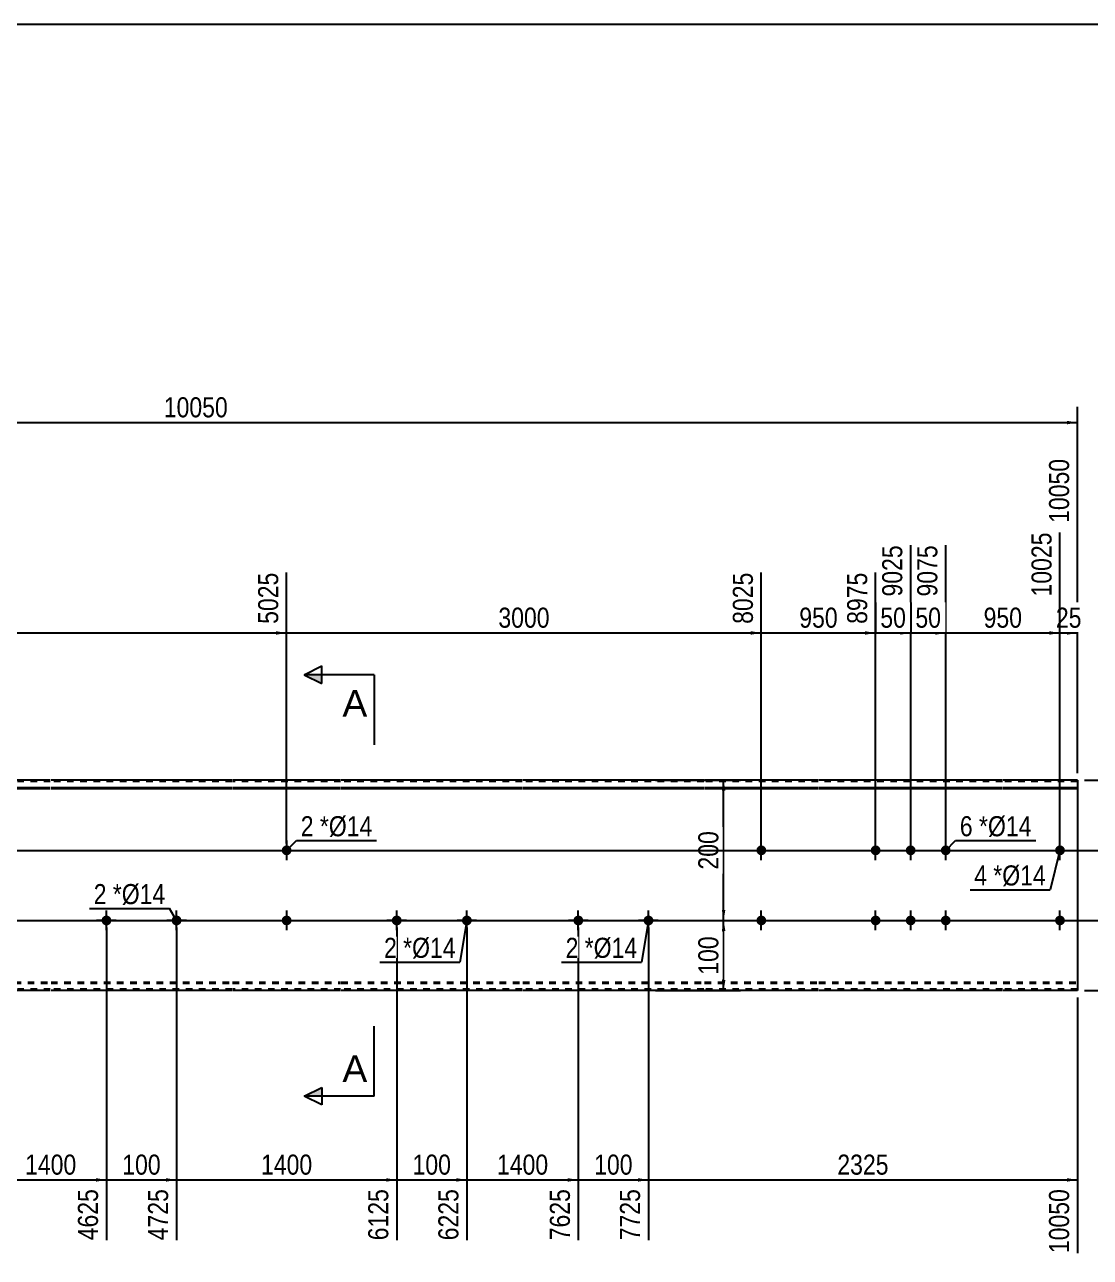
# Model space of a CAD drawing. Header units: millimetres. Extents: x -72 to 330, y -154 to 123.
# Drawn here: x 101.3 to 253.3, y -53 to 122.8 of the extents above; entities that cross this region are included whole.
import ezdxf

# ---------------------------------------------------------------- set-up
doc = ezdxf.new("R2010")
doc.units = ezdxf.units.MM
doc.linetypes.add('DXK_LINE_DOT1', pattern=[1.8814, 0.9407, -0.9407])
doc.styles.add('Arial', font='ARIAL.TTF', dxfattribs={"height": 0.2})
doc.styles.add('Arial Narrow', font='ARIALN.TTF', dxfattribs={"height": 0.2})

# ---------------------------------------------------------------- blocks, each defined once
blk = doc.blocks.new('Unknown-629083098-1846')
at = {"color": 5, "linetype": 'Continuous'}
blk.add_line((330.27, 122.75), (-69.73, 122.75), dxfattribs=at)
blk = doc.blocks.new('Bolt-629083098-1223 - 1203')
at = {"linetype": 'Continuous'}
for points in [[(205.68, -5, -1), (207.08, -5, -1)], [(248.27, -5, -1), (249.67, -5, -1)]]:
    blk.add_hatch(color=3, dxfattribs=at).paths.add_polyline_path(points)
at = {"color": 3, "linetype": 'Continuous'}
for p, q in [((204.98, -5), (207.78, -5)), ((206.38, -6.4), (206.38, -3.6)), ((247.57, -5), (250.37, -5)), ((248.97, -6.4), (248.97, -3.6))]:
    blk.add_line(p, q, dxfattribs=at)
blk = doc.blocks.new('Part-629083098-1218 - 1203')
at = {"color": 2, "linetype": 'Continuous'}
for p, q in [((104.98, 15), (79.18, 15)), ((130.88, 15), (105.08, 15)), ((146.38, 15), (130.98, 15)), ((172.28, 15), (146.48, 15)), ((198.18, 15), (172.38, 15)), ((214.48, 15), (198.28, 15)), ((240.77, 15), (214.58, 15)), ((251.47, 15), (240.87, 15)), ((251.47, 15), (251.47, -15)), ((79.18, 13.94), (104.98, 13.94)), ((79.18, 13.81), (104.98, 13.81)), ((105.08, 13.94), (130.88, 13.94)), ((105.08, 13.81), (130.88, 13.81)), ((130.98, 13.94), (146.38, 13.94)), ((130.98, 13.81), (146.38, 13.81)), ((146.48, 13.94), (172.28, 13.94)), ((146.48, 13.81), (172.28, 13.81)), ((172.38, 13.94), (198.18, 13.94)), ((172.38, 13.81), (198.18, 13.81)), ((198.28, 13.94), (214.48, 13.94)), ((198.28, 13.81), (214.48, 13.81)), ((214.58, 13.94), (240.77, 13.94)), ((214.58, 13.81), (240.77, 13.81)), ((240.87, 13.94), (251.47, 13.94)), ((240.87, 13.81), (251.47, 13.81)), ((104.98, -15), (79.18, -15)), ((130.88, -15), (105.08, -15)), ((146.38, -15), (130.98, -15)), ((172.28, -15), (146.48, -15)), ((198.18, -15), (172.38, -15)), ((214.48, -15), (198.28, -15)), ((240.77, -15), (214.58, -15)), ((251.47, -15), (240.87, -15))]:
    blk.add_line(p, q, dxfattribs=at)
at = {"color": 7, "linetype": 'DXK_LINE_DOT1'}
for p, q in [((104.98, 14.82), (79.18, 14.82)), ((130.88, 14.82), (105.08, 14.82)), ((146.38, 14.82), (130.98, 14.82)), ((172.28, 14.82), (146.48, 14.82)), ((198.18, 14.82), (172.38, 14.82)), ((214.48, 14.82), (198.28, 14.82)), ((240.77, 14.82), (214.58, 14.82)), ((251.47, 14.82), (240.87, 14.82)), ((79.18, -13.81), (104.98, -13.81)), ((79.18, -13.94), (104.98, -13.94)), ((105.08, -13.81), (130.88, -13.81)), ((105.08, -13.94), (130.88, -13.94)), ((130.98, -13.81), (146.38, -13.81)), ((130.98, -13.94), (146.38, -13.94)), ((146.48, -13.81), (172.28, -13.81)), ((146.48, -13.94), (172.28, -13.94)), ((172.38, -13.81), (198.18, -13.81)), ((172.38, -13.94), (198.18, -13.94)), ((198.28, -13.81), (214.48, -13.81)), ((198.28, -13.94), (214.48, -13.94)), ((214.58, -13.81), (240.77, -13.81)), ((214.58, -13.94), (240.77, -13.94)), ((240.87, -13.81), (251.47, -13.81)), ((240.87, -13.94), (251.47, -13.94)), ((104.98, -14.82), (79.18, -14.82)), ((130.88, -14.82), (105.08, -14.82)), ((146.38, -14.82), (130.98, -14.82)), ((172.28, -14.82), (146.48, -14.82)), ((198.18, -14.82), (172.38, -14.82)), ((214.48, -14.82), (198.28, -14.82)), ((240.77, -14.82), (214.58, -14.82)), ((251.47, -14.82), (240.87, -14.82))]:
    blk.add_line(p, q, dxfattribs=at)
blk = doc.blocks.new('Bolt-629083098-1222 - 1203')
at = {"linetype": 'Continuous'}
for points in [[(221.98, 5, -1), (223.38, 5, -1)], [(226.98, 5, -1), (228.38, 5, -1)], [(231.98, 5, -1), (233.38, 5, -1)], [(221.98, -5, -1), (223.38, -5, -1)], [(226.98, -5, -1), (228.38, -5, -1)], [(231.98, -5, -1), (233.38, -5, -1)]]:
    blk.add_hatch(color=3, dxfattribs=at).paths.add_polyline_path(points)
at = {"color": 3, "linetype": 'Continuous'}
for p, q in [((222.68, 3.6), (222.68, 6.4)), ((227.68, 3.6), (227.68, 6.4)), ((232.68, 3.6), (232.68, 6.4)), ((221.28, 5), (224.08, 5)), ((226.28, 5), (229.08, 5)), ((231.28, 5), (234.08, 5)), ((221.28, -5), (224.08, -5)), ((222.68, -6.4), (222.68, -3.6)), ((226.28, -5), (229.08, -5)), ((227.68, -6.4), (227.68, -3.6)), ((231.28, -5), (234.08, -5)), ((232.68, -6.4), (232.68, -3.6))]:
    blk.add_line(p, q, dxfattribs=at)
blk = doc.blocks.new('Bolt-629083098-1224 - 1203')
at = {"linetype": 'Continuous'}
for points in [[(205.68, 5, -1), (207.08, 5, -1)], [(248.27, 5, -1), (249.67, 5, -1)]]:
    blk.add_hatch(color=3, dxfattribs=at).paths.add_polyline_path(points)
at = {"color": 3, "linetype": 'Continuous'}
for p, q in [((206.38, 3.6), (206.38, 6.4)), ((248.97, 3.6), (248.97, 6.4)), ((204.98, 5), (207.78, 5)), ((247.57, 5), (250.37, 5))]:
    blk.add_line(p, q, dxfattribs=at)
blk = doc.blocks.new('Bolt-629083098-1225 - 1203')
at = {"linetype": 'Continuous'}
for points in [[(139.38, 5, -1), (137.98, 5, -1)], [(139.38, -5, -1), (137.98, -5, -1)]]:
    blk.add_hatch(color=3, dxfattribs=at).paths.add_polyline_path(points)
at = {"color": 3, "linetype": 'Continuous'}
for p, q in [((138.68, 6.4), (138.68, 3.6)), ((137.28, 5), (140.08, 5)), ((137.28, -5), (140.08, -5)), ((138.68, -3.6), (138.68, -6.4))]:
    blk.add_line(p, q, dxfattribs=at)
blk = doc.blocks.new('Bolt-629083098-1227 - 1203')
at = {"linetype": 'Continuous'}
for points in [[(112.98, -5.7), (112.84, -5.69), (112.7, -5.64), (112.57, -5.57), (112.46, -5.47), (112.38, -5.35), (112.32, -5.22), (112.29, -5.08), (112.29, -4.93), (112.32, -4.79), (112.38, -4.65), (112.46, -4.53), (112.57, -4.44), (112.7, -4.36), (112.84, -4.32), (112.98, -4.3), (113.13, -4.32), (113.27, -4.36), (113.4, -4.44), (113.51, -4.53), (113.59, -4.65), (113.65, -4.79), (113.68, -4.93), (113.68, -5.08), (113.65, -5.22), (113.59, -5.35), (113.51, -5.47), (113.4, -5.57), (113.27, -5.64), (113.13, -5.69)], [(122.98, -5.7), (122.84, -5.69), (122.7, -5.64), (122.57, -5.57), (122.46, -5.47), (122.38, -5.35), (122.32, -5.22), (122.29, -5.08), (122.29, -4.93), (122.32, -4.79), (122.38, -4.65), (122.46, -4.53), (122.57, -4.44), (122.7, -4.36), (122.84, -4.32), (122.98, -4.3), (123.13, -4.32), (123.27, -4.36), (123.4, -4.44), (123.51, -4.53), (123.59, -4.65), (123.65, -4.79), (123.68, -4.93), (123.68, -5.08), (123.65, -5.22), (123.59, -5.35), (123.51, -5.47), (123.4, -5.57), (123.27, -5.64), (123.13, -5.69)]]:
    blk.add_hatch(color=3, dxfattribs=at).paths.add_polyline_path(points)
at = {"color": 3, "linetype": 'Continuous'}
for p, q in [((114.38, -5), (111.58, -5)), ((112.98, -6.4), (112.98, -3.6)), ((124.38, -5), (121.58, -5)), ((122.98, -6.4), (122.98, -3.6))]:
    blk.add_line(p, q, dxfattribs=at)
blk = doc.blocks.new('Bolt-629083098-1228 - 1203')
at = {"linetype": 'Continuous'}
for points in [[(180.28, -5.7), (180.14, -5.69), (180, -5.64), (179.87, -5.57), (179.76, -5.47), (179.68, -5.35), (179.62, -5.22), (179.59, -5.08), (179.59, -4.93), (179.62, -4.79), (179.68, -4.65), (179.76, -4.53), (179.87, -4.44), (180, -4.36), (180.14, -4.32), (180.28, -4.3), (180.43, -4.32), (180.57, -4.36), (180.7, -4.44), (180.81, -4.53), (180.89, -4.65), (180.95, -4.79), (180.98, -4.93), (180.98, -5.08), (180.95, -5.22), (180.89, -5.35), (180.81, -5.47), (180.7, -5.57), (180.57, -5.64), (180.43, -5.69)], [(190.28, -5.7), (190.14, -5.69), (190, -5.64), (189.87, -5.57), (189.76, -5.47), (189.68, -5.35), (189.62, -5.22), (189.59, -5.08), (189.59, -4.93), (189.62, -4.79), (189.68, -4.65), (189.76, -4.53), (189.87, -4.44), (190, -4.36), (190.14, -4.32), (190.28, -4.3), (190.43, -4.32), (190.57, -4.36), (190.7, -4.44), (190.81, -4.53), (190.89, -4.65), (190.95, -4.79), (190.98, -4.93), (190.98, -5.08), (190.95, -5.22), (190.89, -5.35), (190.81, -5.47), (190.7, -5.57), (190.57, -5.64), (190.43, -5.69)]]:
    blk.add_hatch(color=3, dxfattribs=at).paths.add_polyline_path(points)
at = {"color": 3, "linetype": 'Continuous'}
for p, q in [((181.68, -5), (178.88, -5)), ((180.28, -6.4), (180.28, -3.6)), ((191.68, -5), (188.88, -5)), ((190.28, -6.4), (190.28, -3.6))]:
    blk.add_line(p, q, dxfattribs=at)
blk = doc.blocks.new('Bolt-629083098-1229 - 1203')
at = {"linetype": 'Continuous'}
for points in [[(154.38, -5.7), (154.24, -5.69), (154.1, -5.64), (153.97, -5.57), (153.86, -5.47), (153.78, -5.35), (153.72, -5.22), (153.69, -5.08), (153.69, -4.93), (153.72, -4.79), (153.78, -4.65), (153.86, -4.53), (153.97, -4.44), (154.1, -4.36), (154.24, -4.32), (154.38, -4.3), (154.53, -4.32), (154.67, -4.36), (154.8, -4.44), (154.91, -4.53), (154.99, -4.65), (155.05, -4.79), (155.08, -4.93), (155.08, -5.08), (155.05, -5.22), (154.99, -5.35), (154.91, -5.47), (154.8, -5.57), (154.67, -5.64), (154.53, -5.69)], [(164.38, -5.7), (164.24, -5.69), (164.1, -5.64), (163.97, -5.57), (163.86, -5.47), (163.78, -5.35), (163.72, -5.22), (163.69, -5.08), (163.69, -4.93), (163.72, -4.79), (163.78, -4.65), (163.86, -4.53), (163.97, -4.44), (164.1, -4.36), (164.24, -4.32), (164.38, -4.3), (164.53, -4.32), (164.67, -4.36), (164.8, -4.44), (164.91, -4.53), (164.99, -4.65), (165.05, -4.79), (165.08, -4.93), (165.08, -5.08), (165.05, -5.22), (164.99, -5.35), (164.91, -5.47), (164.8, -5.57), (164.67, -5.64), (164.53, -5.69)]]:
    blk.add_hatch(color=3, dxfattribs=at).paths.add_polyline_path(points)
at = {"color": 3, "linetype": 'Continuous'}
for p, q in [((155.78, -5), (152.98, -5)), ((154.38, -6.4), (154.38, -3.6)), ((165.78, -5), (162.98, -5)), ((164.38, -6.4), (164.38, -3.6))]:
    blk.add_line(p, q, dxfattribs=at)
blk = doc.blocks.new('StraightDimension-629083098-1328 - 1203')
at = {"linetype": 'Continuous'}
blk.add_hatch(color=7, dxfattribs=at).paths.add_polyline_path([(178.78, -41.75), (180.28, -42), (178.78, -42.25)])
at = {"color": 7, "linetype": 'Continuous'}
for p, q in [((164.38, -6), (164.38, -50.61)), ((180.28, -6), (180.28, -50.61)), ((164.38, -42), (180.28, -42))]:
    blk.add_line(p, q, dxfattribs=at)
at = {"color": 0}
blk.add_wipeout([(176.59, -41.85), (176.59, -37.65), (168.08, -37.65), (168.08, -41.85)], dxfattribs=at)
at = {"color": 3, "style": 'Arial Narrow'}
blk.add_text('1400', height=2.863, dxfattribs=at).set_placement((168.68, -41.25))
at = {"color": 0, "linetype": 'Continuous'}
blk.add_wipeout([(179.68, -42.7), (175.48, -42.7), (175.48, -51.21), (179.68, -51.21)], dxfattribs=at)
at = {"color": 3, "linetype": 'Continuous', "style": 'Arial Narrow'}
blk.add_text('7625', height=2.863, rotation=90.0002, dxfattribs=at).set_placement((179.08, -50.61))
blk = doc.blocks.new('StraightDimension-629083098-1408 - 1203')
at = {"linetype": 'Continuous'}
blk.add_hatch(color=7, dxfattribs=at).paths.add_polyline_path([(249.97, 66.25), (251.47, 66), (249.97, 65.75)])
at = {"color": 7, "linetype": 'Continuous'}
for p, q in [((251.47, 16), (251.47, 68.25)), ((0, 66), (251.47, 66))]:
    blk.add_line(p, q, dxfattribs=at)
at = {"color": 0}
blk.add_wipeout([(130.91, 66.15), (130.91, 70.35), (120.56, 70.35), (120.56, 66.15)], dxfattribs=at)
at = {"color": 3, "style": 'Arial Narrow'}
blk.add_text('10050', height=2.863, dxfattribs=at).set_placement((121.16, 66.75))
blk = doc.blocks.new('StraightDimension-629083098-1332 - 1203')
at = {"linetype": 'Continuous'}
blk.add_hatch(color=7, dxfattribs=at).paths.add_polyline_path([(111.48, -41.75), (112.98, -42), (111.48, -42.25)])
at = {"color": 7, "linetype": 'Continuous'}
for p, q in [((97.08, -6), (97.08, -50.61)), ((112.98, -6), (112.98, -50.61)), ((97.08, -42), (112.98, -42))]:
    blk.add_line(p, q, dxfattribs=at)
at = {"color": 0}
blk.add_wipeout([(109.29, -41.85), (109.29, -37.65), (100.78, -37.65), (100.78, -41.85)], dxfattribs=at)
at = {"color": 3, "style": 'Arial Narrow'}
blk.add_text('1400', height=2.863, dxfattribs=at).set_placement((101.38, -41.25))
at = {"color": 0, "linetype": 'Continuous'}
blk.add_wipeout([(112.38, -42.7), (108.18, -42.7), (108.18, -51.21), (112.38, -51.21)], dxfattribs=at)
at = {"color": 3, "linetype": 'Continuous', "style": 'Arial Narrow'}
blk.add_text('4625', height=2.863, rotation=90.0002, dxfattribs=at).set_placement((111.78, -50.61))
blk = doc.blocks.new('StraightDimension-629083098-1370 - 1203')
at = {"linetype": 'Continuous'}
for points in [[(200.75, 13.5), (201, 15), (201.25, 13.5)], [(201.25, -3.5), (201, -5), (200.75, -3.5)]]:
    blk.add_hatch(color=7, dxfattribs=at).paths.add_polyline_path(points)
at = {"color": 7, "linetype": 'Continuous'}
for p, q in [((191.28, 15), (203.4, 15)), ((201, -5), (201, 15)), ((72.18, -5), (203.4, -5))]:
    blk.add_line(p, q, dxfattribs=at)
at = {"color": 0}
blk.add_wipeout([(200.85, 8.34), (196.65, 8.34), (196.65, 1.66), (200.85, 1.66)], dxfattribs=at)
at = {"color": 3, "style": 'Arial Narrow'}
blk.add_text('200', height=2.863, rotation=90.0002, dxfattribs=at).set_placement((200.25, 2.26))
blk = doc.blocks.new('StraightDimension-629083098-1371 - 1203')
at = {"linetype": 'Continuous'}
for points in [[(200.75, -6.5), (201, -5), (201.25, -6.5)], [(201.25, -13.5), (201, -15), (200.75, -13.5)]]:
    blk.add_hatch(color=7, dxfattribs=at).paths.add_polyline_path(points)
at = {"color": 7, "linetype": 'Continuous'}
for p, q in [((72.18, -5), (203.4, -5)), ((201, -15), (201, -5)), ((191.28, -15), (203.4, -15))]:
    blk.add_line(p, q, dxfattribs=at)
at = {"color": 0}
blk.add_wipeout([(200.85, -6.66), (196.65, -6.66), (196.65, -13.34), (200.85, -13.34)], dxfattribs=at)
at = {"color": 3, "style": 'Arial Narrow'}
blk.add_text('100', height=2.863, rotation=90.0002, dxfattribs=at).set_placement((200.25, -12.74))
blk = doc.blocks.new('StraightDimension-629083098-1326 - 1203')
at = {"linetype": 'Continuous'}
blk.add_hatch(color=7, dxfattribs=at).paths.add_polyline_path([(249.97, -41.75), (251.47, -42), (249.97, -42.25)])
at = {"color": 7, "linetype": 'Continuous'}
for p, q in [((190.28, -6), (190.28, -50.61)), ((251.47, -16), (251.47, -52.44)), ((190.28, -42), (251.47, -42))]:
    blk.add_line(p, q, dxfattribs=at)
at = {"color": 0}
blk.add_wipeout([(225.13, -41.85), (225.13, -37.65), (216.62, -37.65), (216.62, -41.85)], dxfattribs=at)
at = {"color": 0, "linetype": 'Continuous'}
blk.add_wipeout([(250.87, -42.7), (246.67, -42.7), (246.67, -53.04), (250.87, -53.04)], dxfattribs=at)
at = {"color": 3, "style": 'Arial Narrow'}
blk.add_text('2325', height=2.863, dxfattribs=at).set_placement((217.22, -41.25))
at = {"color": 3, "linetype": 'Continuous', "style": 'Arial Narrow'}
blk.add_text('10050', height=2.863, rotation=90.0002, dxfattribs=at).set_placement((250.27, -52.44))
blk = doc.blocks.new('StraightDimension-629083098-1269 - 1203')
at = {"linetype": 'Continuous'}
blk.add_hatch(color=7, dxfattribs=at).paths.add_polyline_path([(249.97, 36.25), (251.47, 36), (249.97, 35.75)])
at = {"color": 7, "linetype": 'Continuous'}
for p, q in [((251.47, 16), (251.47, 60.84)), ((248.97, 6), (248.97, 50.34)), ((248.97, 36), (251.47, 36))]:
    blk.add_line(p, q, dxfattribs=at)
at = {"color": 0, "linetype": 'Continuous'}
blk.add_wipeout([(250.87, 61.44), (246.67, 61.44), (246.67, 51.1), (250.87, 51.1)], dxfattribs=at)
at = {"color": 0}
blk.add_wipeout([(252.65, 36.15), (252.65, 40.35), (247.79, 40.35), (247.79, 36.15)], dxfattribs=at)
at = {"color": 3, "linetype": 'Continuous', "style": 'Arial Narrow'}
blk.add_text('10050', height=2.863, rotation=90.0002, dxfattribs=at).set_placement((250.27, 51.7))
at = {"color": 3, "style": 'Arial Narrow'}
blk.add_text('25', height=2.863, dxfattribs=at).set_placement((248.39, 36.75))
blk = doc.blocks.new('StraightDimension-629083098-1270 - 1203')
at = {"linetype": 'Continuous'}
blk.add_hatch(color=7, dxfattribs=at).paths.add_polyline_path([(247.47, 36.25), (248.97, 36), (247.47, 35.75)])
at = {"color": 7, "linetype": 'Continuous'}
for p, q in [((248.97, 6), (248.97, 50.34)), ((232.68, 6), (232.68, 48.51)), ((232.68, 36), (248.97, 36))]:
    blk.add_line(p, q, dxfattribs=at)
at = {"color": 0}
blk.add_wipeout([(244.16, 36.15), (244.16, 40.35), (237.48, 40.35), (237.48, 36.15)], dxfattribs=at)
at = {"color": 3, "style": 'Arial Narrow'}
blk.add_text('950', height=2.863, dxfattribs=at).set_placement((238.08, 36.75))
at = {"color": 0, "linetype": 'Continuous'}
blk.add_wipeout([(248.37, 50.94), (244.17, 50.94), (244.17, 40.6), (248.37, 40.6)], dxfattribs=at)
at = {"color": 3, "linetype": 'Continuous', "style": 'Arial Narrow'}
blk.add_text('10025', height=2.863, rotation=90.0002, dxfattribs=at).set_placement((247.77, 41.2))
blk = doc.blocks.new('StraightDimension-629083098-1271 - 1203')
at = {"linetype": 'Continuous'}
blk.add_hatch(color=7, dxfattribs=at).paths.add_polyline_path([(231.18, 36.25), (232.68, 36), (231.18, 35.75)])
at = {"color": 7, "linetype": 'Continuous'}
for p, q in [((227.68, 6), (227.68, 48.51)), ((232.68, 6), (232.68, 48.51)), ((227.68, 36), (232.68, 36))]:
    blk.add_line(p, q, dxfattribs=at)
at = {"color": 0}
blk.add_wipeout([(232.6, 36.15), (232.6, 40.35), (227.75, 40.35), (227.75, 36.15)], dxfattribs=at)
at = {"color": 3, "style": 'Arial Narrow'}
blk.add_text('50', height=2.863, dxfattribs=at).set_placement((228.35, 36.75))
at = {"color": 0, "linetype": 'Continuous'}
blk.add_wipeout([(232.08, 49.11), (227.88, 49.11), (227.88, 40.6), (232.08, 40.6)], dxfattribs=at)
at = {"color": 3, "linetype": 'Continuous', "style": 'Arial Narrow'}
blk.add_text('9075', height=2.863, rotation=90.0002, dxfattribs=at).set_placement((231.48, 41.2))
blk = doc.blocks.new('StraightDimension-629083098-1272 - 1203')
at = {"linetype": 'Continuous'}
blk.add_hatch(color=7, dxfattribs=at).paths.add_polyline_path([(226.18, 36.25), (227.68, 36), (226.18, 35.75)])
at = {"color": 7, "linetype": 'Continuous'}
for p, q in [((227.68, 6), (227.68, 48.51)), ((222.68, 6), (222.68, 44.61)), ((222.68, 36), (227.68, 36))]:
    blk.add_line(p, q, dxfattribs=at)
at = {"color": 0}
blk.add_wipeout([(227.6, 36.15), (227.6, 40.35), (222.75, 40.35), (222.75, 36.15)], dxfattribs=at)
at = {"color": 3, "style": 'Arial Narrow'}
blk.add_text('50', height=2.863, dxfattribs=at).set_placement((223.35, 36.75))
at = {"color": 0, "linetype": 'Continuous'}
blk.add_wipeout([(227.08, 49.11), (222.88, 49.11), (222.88, 40.6), (227.08, 40.6)], dxfattribs=at)
at = {"color": 3, "linetype": 'Continuous', "style": 'Arial Narrow'}
blk.add_text('9025', height=2.863, rotation=90.0002, dxfattribs=at).set_placement((226.48, 41.2))
blk = doc.blocks.new('StraightDimension-629083098-1330 - 1203')
at = {"linetype": 'Continuous'}
blk.add_hatch(color=7, dxfattribs=at).paths.add_polyline_path([(152.88, -41.75), (154.38, -42), (152.88, -42.25)])
at = {"color": 7, "linetype": 'Continuous'}
for p, q in [((122.98, -6), (122.98, -50.61)), ((154.38, -6), (154.38, -50.61)), ((122.98, -42), (154.38, -42))]:
    blk.add_line(p, q, dxfattribs=at)
at = {"color": 0}
blk.add_wipeout([(142.94, -41.85), (142.94, -37.65), (134.43, -37.65), (134.43, -41.85)], dxfattribs=at)
at = {"color": 0, "linetype": 'Continuous'}
blk.add_wipeout([(153.78, -42.7), (149.58, -42.7), (149.58, -51.21), (153.78, -51.21)], dxfattribs=at)
at = {"color": 3, "style": 'Arial Narrow'}
blk.add_text('1400', height=2.863, dxfattribs=at).set_placement((135.03, -41.25))
at = {"color": 3, "linetype": 'Continuous', "style": 'Arial Narrow'}
blk.add_text('6125', height=2.863, rotation=90.0002, dxfattribs=at).set_placement((153.18, -50.61))
blk = doc.blocks.new('StraightDimension-629083098-1273 - 1203')
at = {"linetype": 'Continuous'}
blk.add_hatch(color=7, dxfattribs=at).paths.add_polyline_path([(221.18, 36.25), (222.68, 36), (221.18, 35.75)])
at = {"color": 7, "linetype": 'Continuous'}
for p, q in [((206.38, 6), (206.38, 44.61)), ((222.68, 6), (222.68, 44.61)), ((206.38, 36), (222.68, 36))]:
    blk.add_line(p, q, dxfattribs=at)
at = {"color": 0}
blk.add_wipeout([(217.87, 36.15), (217.87, 40.35), (211.19, 40.35), (211.19, 36.15)], dxfattribs=at)
at = {"color": 0, "linetype": 'Continuous'}
blk.add_wipeout([(222.08, 45.21), (217.88, 45.21), (217.88, 36.7), (222.08, 36.7)], dxfattribs=at)
at = {"color": 3, "linetype": 'Continuous', "style": 'Arial Narrow'}
blk.add_text('8975', height=2.863, rotation=90.0002, dxfattribs=at).set_placement((221.48, 37.3))
at = {"color": 3, "style": 'Arial Narrow'}
blk.add_text('950', height=2.863, dxfattribs=at).set_placement((211.79, 36.75))
blk = doc.blocks.new('StraightDimension-629083098-1274 - 1203')
at = {"linetype": 'Continuous'}
blk.add_hatch(color=7, dxfattribs=at).paths.add_polyline_path([(204.88, 36.25), (206.38, 36), (204.88, 35.75)])
at = {"color": 7, "linetype": 'Continuous'}
for p, q in [((138.68, 6), (138.68, 44.61)), ((206.38, 6), (206.38, 44.61)), ((138.68, 36), (206.38, 36))]:
    blk.add_line(p, q, dxfattribs=at)
at = {"color": 0, "linetype": 'Continuous'}
blk.add_wipeout([(205.78, 45.21), (201.58, 45.21), (201.58, 36.7), (205.78, 36.7)], dxfattribs=at)
at = {"color": 0}
blk.add_wipeout([(176.79, 36.15), (176.79, 40.35), (168.28, 40.35), (168.28, 36.15)], dxfattribs=at)
at = {"color": 3, "linetype": 'Continuous', "style": 'Arial Narrow'}
blk.add_text('8025', height=2.863, rotation=90.0002, dxfattribs=at).set_placement((205.18, 37.3))
at = {"color": 3, "style": 'Arial Narrow'}
blk.add_text('3000', height=2.863, dxfattribs=at).set_placement((168.88, 36.75))
blk = doc.blocks.new('StraightDimension-629083098-1275 - 1203')
at = {"linetype": 'Continuous'}
blk.add_hatch(color=7, dxfattribs=at).paths.add_polyline_path([(137.18, 36.25), (138.68, 36), (137.18, 35.75)])
at = {"color": 7, "linetype": 'Continuous'}
for p, q in [((45.09, 6), (45.09, 44.61)), ((138.68, 6), (138.68, 44.61)), ((45.09, 36), (138.68, 36))]:
    blk.add_line(p, q, dxfattribs=at)
at = {"color": 0, "linetype": 'Continuous'}
blk.add_wipeout([(138.08, 45.21), (133.88, 45.21), (133.88, 36.7), (138.08, 36.7)], dxfattribs=at)
at = {"color": 0}
blk.add_wipeout([(96.14, 36.15), (96.14, 40.35), (87.63, 40.35), (87.63, 36.15)], dxfattribs=at)
at = {"color": 3, "linetype": 'Continuous', "style": 'Arial Narrow'}
blk.add_text('5025', height=2.863, rotation=90.0002, dxfattribs=at).set_placement((137.48, 37.3))
at = {"color": 3, "style": 'Arial Narrow'}
blk.add_text('3000', height=2.863, dxfattribs=at).set_placement((88.23, 36.75))
blk = doc.blocks.new('StraightDimension-629083098-1327 - 1203')
at = {"linetype": 'Continuous'}
blk.add_hatch(color=7, dxfattribs=at).paths.add_polyline_path([(188.78, -41.75), (190.28, -42), (188.78, -42.25)])
at = {"color": 7, "linetype": 'Continuous'}
for p, q in [((180.28, -6), (180.28, -50.61)), ((190.28, -6), (190.28, -50.61)), ((180.28, -42), (190.28, -42))]:
    blk.add_line(p, q, dxfattribs=at)
at = {"color": 0}
blk.add_wipeout([(188.63, -41.85), (188.63, -37.65), (181.94, -37.65), (181.94, -41.85)], dxfattribs=at)
at = {"color": 3, "style": 'Arial Narrow'}
blk.add_text('100', height=2.863, dxfattribs=at).set_placement((182.54, -41.25))
at = {"color": 0, "linetype": 'Continuous'}
blk.add_wipeout([(189.68, -42.7), (185.48, -42.7), (185.48, -51.21), (189.68, -51.21)], dxfattribs=at)
at = {"color": 3, "linetype": 'Continuous', "style": 'Arial Narrow'}
blk.add_text('7725', height=2.863, rotation=90.0002, dxfattribs=at).set_placement((189.08, -50.61))
blk = doc.blocks.new('StraightDimension-629083098-1329 - 1203')
at = {"linetype": 'Continuous'}
blk.add_hatch(color=7, dxfattribs=at).paths.add_polyline_path([(162.88, -41.75), (164.38, -42), (162.88, -42.25)])
at = {"color": 7, "linetype": 'Continuous'}
for p, q in [((154.38, -6), (154.38, -50.61)), ((164.38, -6), (164.38, -50.61)), ((154.38, -42), (164.38, -42))]:
    blk.add_line(p, q, dxfattribs=at)
at = {"color": 0}
blk.add_wipeout([(162.73, -41.85), (162.73, -37.65), (156.04, -37.65), (156.04, -41.85)], dxfattribs=at)
at = {"color": 3, "style": 'Arial Narrow'}
blk.add_text('100', height=2.863, dxfattribs=at).set_placement((156.64, -41.25))
at = {"color": 0, "linetype": 'Continuous'}
blk.add_wipeout([(163.78, -42.7), (159.58, -42.7), (159.58, -51.21), (163.78, -51.21)], dxfattribs=at)
at = {"color": 3, "linetype": 'Continuous', "style": 'Arial Narrow'}
blk.add_text('6225', height=2.863, rotation=90.0002, dxfattribs=at).set_placement((163.18, -50.61))
blk = doc.blocks.new('StraightDimension-629083098-1331 - 1203')
at = {"linetype": 'Continuous'}
blk.add_hatch(color=7, dxfattribs=at).paths.add_polyline_path([(121.48, -41.75), (122.98, -42), (121.48, -42.25)])
at = {"color": 7, "linetype": 'Continuous'}
for p, q in [((112.98, -6), (112.98, -50.61)), ((122.98, -6), (122.98, -50.61)), ((112.98, -42), (122.98, -42))]:
    blk.add_line(p, q, dxfattribs=at)
at = {"color": 0}
blk.add_wipeout([(121.33, -41.85), (121.33, -37.65), (114.64, -37.65), (114.64, -41.85)], dxfattribs=at)
at = {"color": 3, "style": 'Arial Narrow'}
blk.add_text('100', height=2.863, dxfattribs=at).set_placement((115.24, -41.25))
at = {"color": 0, "linetype": 'Continuous'}
blk.add_wipeout([(122.38, -42.7), (118.18, -42.7), (118.18, -51.21), (122.38, -51.21)], dxfattribs=at)
at = {"color": 3, "linetype": 'Continuous', "style": 'Arial Narrow'}
blk.add_text('4725', height=2.863, rotation=90.0002, dxfattribs=at).set_placement((121.78, -50.61))
blk = doc.blocks.new('StraightDimension-629083098-1386 - 1203')
at = {"linetype": 'Continuous'}
for points in [[(263.75, 13.5), (264, 15), (264.25, 13.5)], [(264.25, 6.5), (264, 5), (263.75, 6.5)]]:
    blk.add_hatch(color=7, dxfattribs=at).paths.add_polyline_path(points)
at = {"color": 7, "linetype": 'Continuous'}
for p, q in [((252.47, 15), (266.4, 15)), ((264, 5), (264, 15)), ((46.09, 5), (266.4, 5))]:
    blk.add_line(p, q, dxfattribs=at)
at = {"color": 0}
blk.add_wipeout([(263.85, 13.34), (259.65, 13.34), (259.65, 6.66), (263.85, 6.66)], dxfattribs=at)
at = {"color": 3, "style": 'Arial Narrow'}
blk.add_text('100', height=2.863, rotation=90.0002, dxfattribs=at).set_placement((263.25, 7.26))
blk = doc.blocks.new('StraightDimension-629083098-1387 - 1203')
at = {"linetype": 'Continuous'}
for points in [[(263.75, 3.5), (264, 5), (264.25, 3.5)], [(264.25, -3.5), (264, -5), (263.75, -3.5)]]:
    blk.add_hatch(color=7, dxfattribs=at).paths.add_polyline_path(points)
at = {"color": 7, "linetype": 'Continuous'}
for p, q in [((46.09, 5), (266.4, 5)), ((264, -5), (264, 5)), ((46.09, -5), (266.4, -5))]:
    blk.add_line(p, q, dxfattribs=at)
at = {"color": 0}
blk.add_wipeout([(263.85, 3.34), (259.65, 3.34), (259.65, -3.34), (263.85, -3.34)], dxfattribs=at)
at = {"color": 3, "style": 'Arial Narrow'}
blk.add_text('100', height=2.863, rotation=90.0002, dxfattribs=at).set_placement((263.25, -2.74))
blk = doc.blocks.new('StraightDimension-629083098-1388 - 1203')
at = {"linetype": 'Continuous'}
for points in [[(263.75, -6.5), (264, -5), (264.25, -6.5)], [(264.25, -13.5), (264, -15), (263.75, -13.5)]]:
    blk.add_hatch(color=7, dxfattribs=at).paths.add_polyline_path(points)
at = {"color": 7, "linetype": 'Continuous'}
for p, q in [((46.09, -5), (266.4, -5)), ((264, -15), (264, -5)), ((252.47, -15), (266.4, -15))]:
    blk.add_line(p, q, dxfattribs=at)
at = {"color": 0}
blk.add_wipeout([(263.85, -6.66), (259.65, -6.66), (259.65, -13.34), (263.85, -13.34)], dxfattribs=at)
at = {"color": 3, "style": 'Arial Narrow'}
blk.add_text('100', height=2.863, rotation=90.0002, dxfattribs=at).set_placement((263.25, -12.74))
blk = doc.blocks.new('Mark-629083098-1431 - 1203')
at = {"color": 0}
for points in [[(236.52, 7.01), (236.52, 10.01), (234.69, 10.01), (234.69, 7.01)], [(238.7, 7.01), (238.7, 10.01), (237.42, 10.01), (237.42, 7.01)]]:
    blk.add_wipeout(points, dxfattribs=at)
for points in [[(236.52, 7.01), (236.52, 10.01), (234.69, 10.01), (234.69, 7.01)], [(238.7, 7.01), (238.7, 10.01), (237.42, 10.01), (237.42, 7.01)]]:
    blk.add_wipeout(points, dxfattribs=at)
at = {"color": 7, "linetype": 'Continuous'}
blk.add_line((232.68, 5), (234.09, 6.41), dxfattribs=at)
at = {"color": 3, "style": 'Arial Narrow'}
blk.add_text('6', height=2.86, dxfattribs=at).set_placement((234.69, 7.01))
at = {"color": 0}
blk.add_wipeout([(244.91, 7.01), (244.91, 10.01), (238.7, 10.01), (238.7, 7.01)], dxfattribs=at)
blk.add_wipeout([(244.91, 7.01), (244.91, 10.01), (238.7, 10.01), (238.7, 7.01)], dxfattribs=at)
at = {"color": 7, "linetype": 'Continuous'}
blk.add_line((234.09, 6.41), (245.51, 6.41), dxfattribs=at)
at = {"color": 3, "style": 'Arial Narrow'}
for s, height, p in [('*', 2.86, (237.42, 7.01)), ('Ø14', 2.863, (238.7, 7.01))]:
    blk.add_text(s, height=height, dxfattribs=at).set_placement(p)
blk = doc.blocks.new('SectionMark-629083098-1267 - 1203')
at = {"linetype": 'Continuous'}
for points in [[(143.68, 30.05), (143.68, 28.8), (141.18, 30.05)], [(143.68, -28.8), (143.68, -30.05), (141.18, -30.05)]]:
    blk.add_hatch(color=30, dxfattribs=at).paths.add_polyline_path(points)
at = {"color": 30, "linetype": 'Continuous'}
for p, q in [((141.18, 30.05), (143.68, 31.3)), ((151.18, 30.05), (141.18, 30.05)), ((141.18, 30.05), (143.68, 28.8)), ((143.68, 28.8), (143.68, 31.3)), ((151.18, 30.05), (151.18, 20.05)), ((151.18, -30.05), (151.18, -20.05)), ((141.18, -30.05), (143.68, -28.8)), ((143.68, -28.8), (143.68, -31.3)), ((151.18, -30.05), (141.18, -30.05)), ((143.68, -31.3), (141.18, -30.05))]:
    blk.add_line(p, q, dxfattribs=at)
at = {"color": 0, "linetype": 'Continuous'}
for points in [[(150.18, 24.05), (150.18, 28.05), (146.63, 28.05), (146.63, 24.05)], [(150.18, -28.05), (150.18, -24.05), (146.63, -24.05), (146.63, -28.05)]]:
    blk.add_wipeout(points, dxfattribs=at)
at = {"color": 96, "linetype": 'Continuous', "style": 'Arial'}
for p in [(146.63, 24.05), (146.63, -28.05)]:
    blk.add_text('A', height=3.82, dxfattribs=at).set_placement(p)
blk = doc.blocks.new('MarkSet-629083098-1427 - 1203')
at = {"color": 0}
for points in [[(238.56, -0.01), (238.56, 2.99), (236.74, 2.99), (236.74, -0.01)], [(240.74, -0.01), (240.74, 2.99), (239.46, 2.99), (239.46, -0.01)]]:
    blk.add_wipeout(points, dxfattribs=at)
for points in [[(238.56, -0.01), (238.56, 2.99), (236.74, 2.99), (236.74, -0.01)], [(240.74, -0.01), (240.74, 2.99), (239.46, 2.99), (239.46, -0.01)]]:
    blk.add_wipeout(points, dxfattribs=at)
at = {"color": 3, "style": 'Arial Narrow'}
blk.add_text('4', height=2.86, dxfattribs=at).set_placement((236.74, -0.01))
at = {"color": 0}
blk.add_wipeout([(246.96, -0.01), (246.96, 2.99), (240.74, 2.99), (240.74, -0.01)], dxfattribs=at)
blk.add_wipeout([(246.96, -0.01), (246.96, 2.99), (240.74, 2.99), (240.74, -0.01)], dxfattribs=at)
at = {"color": 7, "linetype": 'Continuous'}
for p in [(248.97, 5), (236.14, -0.61)]:
    blk.add_line(p, (247.56, -0.61), dxfattribs=at)
at = {"color": 3, "style": 'Arial Narrow'}
for s, height, p in [('*', 2.86, (239.46, -0.01)), ('Ø14', 2.863, (240.74, -0.01))]:
    blk.add_text(s, height=height, dxfattribs=at).set_placement(p)
blk = doc.blocks.new('Mark-629083098-1432 - 1203')
at = {"color": 0}
for points in [[(142.53, 7.01), (142.53, 10.01), (140.7, 10.01), (140.7, 7.01)], [(144.7, 7.01), (144.7, 10.01), (143.43, 10.01), (143.43, 7.01)]]:
    blk.add_wipeout(points, dxfattribs=at)
for points in [[(142.53, 7.01), (142.53, 10.01), (140.7, 10.01), (140.7, 7.01)], [(144.7, 7.01), (144.7, 10.01), (143.43, 10.01), (143.43, 7.01)]]:
    blk.add_wipeout(points, dxfattribs=at)
at = {"color": 7, "linetype": 'Continuous'}
blk.add_line((138.68, 5), (140.1, 6.41), dxfattribs=at)
at = {"color": 3, "style": 'Arial Narrow'}
blk.add_text('2', height=2.86, dxfattribs=at).set_placement((140.7, 7.01))
at = {"color": 0}
blk.add_wipeout([(150.92, 7.01), (150.92, 10.01), (144.7, 10.01), (144.7, 7.01)], dxfattribs=at)
blk.add_wipeout([(150.92, 7.01), (150.92, 10.01), (144.7, 10.01), (144.7, 7.01)], dxfattribs=at)
at = {"color": 7, "linetype": 'Continuous'}
blk.add_line((140.1, 6.41), (151.52, 6.41), dxfattribs=at)
at = {"color": 3, "style": 'Arial Narrow'}
for s, height, p in [('*', 2.86, (143.43, 7.01)), ('Ø14', 2.863, (144.7, 7.01))]:
    blk.add_text(s, height=height, dxfattribs=at).set_placement(p)
blk = doc.blocks.new('Mark-629083098-1434 - 1203')
at = {"color": 0}
for points in [[(112.99, -2.67), (112.99, 0.33), (111.17, 0.33), (111.17, -2.67)], [(115.17, -2.67), (115.17, 0.33), (113.89, 0.33), (113.89, -2.67)]]:
    blk.add_wipeout(points, dxfattribs=at)
for points in [[(112.99, -2.67), (112.99, 0.33), (111.17, 0.33), (111.17, -2.67)], [(115.17, -2.67), (115.17, 0.33), (113.89, 0.33), (113.89, -2.67)]]:
    blk.add_wipeout(points, dxfattribs=at)
at = {"color": 3, "style": 'Arial Narrow'}
blk.add_text('2', height=2.86, dxfattribs=at).set_placement((111.17, -2.67))
at = {"color": 0}
blk.add_wipeout([(121.38, -2.67), (121.38, 0.33), (115.17, 0.33), (115.17, -2.67)], dxfattribs=at)
blk.add_wipeout([(121.38, -2.67), (121.38, 0.33), (115.17, 0.33), (115.17, -2.67)], dxfattribs=at)
at = {"color": 7, "linetype": 'Continuous'}
for p in [(110.57, -3.27), (122.98, -5)]:
    blk.add_line(p, (121.98, -3.27), dxfattribs=at)
at = {"color": 3, "style": 'Arial Narrow'}
for s, height, p in [('*', 2.86, (113.89, -2.67)), ('Ø14', 2.863, (115.17, -2.67))]:
    blk.add_text(s, height=height, dxfattribs=at).set_placement(p)
blk = doc.blocks.new('Mark-629083098-1435 - 1203')
at = {"color": 0}
for points in [[(180.29, -10.33), (180.29, -7.33), (178.47, -7.33), (178.47, -10.33)], [(182.47, -10.33), (182.47, -7.33), (181.19, -7.33), (181.19, -10.33)]]:
    blk.add_wipeout(points, dxfattribs=at)
for points in [[(180.29, -10.33), (180.29, -7.33), (178.47, -7.33), (178.47, -10.33)], [(182.47, -10.33), (182.47, -7.33), (181.19, -7.33), (181.19, -10.33)]]:
    blk.add_wipeout(points, dxfattribs=at)
at = {"color": 3, "style": 'Arial Narrow'}
blk.add_text('2', height=2.86, dxfattribs=at).set_placement((178.47, -10.33))
at = {"color": 0}
blk.add_wipeout([(188.68, -10.33), (188.68, -7.33), (182.47, -7.33), (182.47, -10.33)], dxfattribs=at)
blk.add_wipeout([(188.68, -10.33), (188.68, -7.33), (182.47, -7.33), (182.47, -10.33)], dxfattribs=at)
at = {"color": 7, "linetype": 'Continuous'}
for p in [(190.28, -5), (177.87, -10.93)]:
    blk.add_line(p, (189.28, -10.93), dxfattribs=at)
at = {"color": 3, "style": 'Arial Narrow'}
for s, height, p in [('*', 2.86, (181.19, -10.33)), ('Ø14', 2.863, (182.47, -10.33))]:
    blk.add_text(s, height=height, dxfattribs=at).set_placement(p)
blk = doc.blocks.new('Mark-629083098-1436 - 1203')
at = {"color": 0}
for points in [[(154.39, -10.33), (154.39, -7.33), (152.57, -7.33), (152.57, -10.33)], [(156.57, -10.33), (156.57, -7.33), (155.29, -7.33), (155.29, -10.33)]]:
    blk.add_wipeout(points, dxfattribs=at)
for points in [[(154.39, -10.33), (154.39, -7.33), (152.57, -7.33), (152.57, -10.33)], [(156.57, -10.33), (156.57, -7.33), (155.29, -7.33), (155.29, -10.33)]]:
    blk.add_wipeout(points, dxfattribs=at)
at = {"color": 3, "style": 'Arial Narrow'}
blk.add_text('2', height=2.86, dxfattribs=at).set_placement((152.57, -10.33))
at = {"color": 0}
blk.add_wipeout([(162.78, -10.33), (162.78, -7.33), (156.57, -7.33), (156.57, -10.33)], dxfattribs=at)
blk.add_wipeout([(162.78, -10.33), (162.78, -7.33), (156.57, -7.33), (156.57, -10.33)], dxfattribs=at)
at = {"color": 7, "linetype": 'Continuous'}
for p in [(164.38, -5), (151.97, -10.93)]:
    blk.add_line(p, (163.38, -10.93), dxfattribs=at)
at = {"color": 3, "style": 'Arial Narrow'}
for s, height, p in [('*', 2.86, (155.29, -10.33)), ('Ø14', 2.863, (156.57, -10.33))]:
    blk.add_text(s, height=height, dxfattribs=at).set_placement(p)

msp = doc.modelspace()

# ---------------------------------------------------------------- block references
for name in ['Unknown-629083098-1846', 'Part-629083098-1218 - 1203', 'Bolt-629083098-1225 - 1203', 'Bolt-629083098-1224 - 1203', 'Bolt-629083098-1222 - 1203', 'Bolt-629083098-1227 - 1203', 'Bolt-629083098-1229 - 1203', 'Bolt-629083098-1228 - 1203', 'Bolt-629083098-1223 - 1203']:
    msp.add_blockref(name, (0, 0))

# ---------------------------------------------------------------- next in the draw order: block references
for name in ['StraightDimension-629083098-1408 - 1203', 'StraightDimension-629083098-1370 - 1203', 'StraightDimension-629083098-1332 - 1203', 'StraightDimension-629083098-1328 - 1203']:
    msp.add_blockref(name, (0, 0))

# ---------------------------------------------------------------- next in the draw order: block references
for name in ['StraightDimension-629083098-1269 - 1203', 'StraightDimension-629083098-1371 - 1203']:
    msp.add_blockref(name, (0, 0))

# ---------------------------------------------------------------- next in the draw order: block references
for name in ['StraightDimension-629083098-1270 - 1203', 'StraightDimension-629083098-1330 - 1203', 'StraightDimension-629083098-1326 - 1203']:
    msp.add_blockref(name, (0, 0))

# ---------------------------------------------------------------- next in the draw order: block references
for name in ['StraightDimension-629083098-1271 - 1203', 'StraightDimension-629083098-1331 - 1203', 'StraightDimension-629083098-1329 - 1203', 'StraightDimension-629083098-1327 - 1203']:
    msp.add_blockref(name, (0, 0))

# ---------------------------------------------------------------- next in the draw order: block references
msp.add_blockref('StraightDimension-629083098-1272 - 1203', (0, 0))

# ---------------------------------------------------------------- next in the draw order: block references
msp.add_blockref('StraightDimension-629083098-1273 - 1203', (0, 0))

# ---------------------------------------------------------------- next in the draw order: block references
msp.add_blockref('StraightDimension-629083098-1274 - 1203', (0, 0))

# ---------------------------------------------------------------- next in the draw order: block references
msp.add_blockref('StraightDimension-629083098-1275 - 1203', (0, 0))

# ---------------------------------------------------------------- next in the draw order: block references
msp.add_blockref('StraightDimension-629083098-1386 - 1203', (0, 0))

# ---------------------------------------------------------------- next in the draw order: block references
msp.add_blockref('StraightDimension-629083098-1387 - 1203', (0, 0))

# ---------------------------------------------------------------- next in the draw order: block references
for name in ['Mark-629083098-1431 - 1203', 'StraightDimension-629083098-1388 - 1203']:
    msp.add_blockref(name, (0, 0))

# ---------------------------------------------------------------- next in the draw order: block references
for name in ['SectionMark-629083098-1267 - 1203', 'MarkSet-629083098-1427 - 1203', 'Mark-629083098-1434 - 1203', 'Mark-629083098-1435 - 1203']:
    msp.add_blockref(name, (0, 0))

# ---------------------------------------------------------------- next in the draw order: block references
for name in ['Mark-629083098-1432 - 1203', 'Mark-629083098-1436 - 1203']:
    msp.add_blockref(name, (0, 0))

doc.saveas('drawing.dxf')
